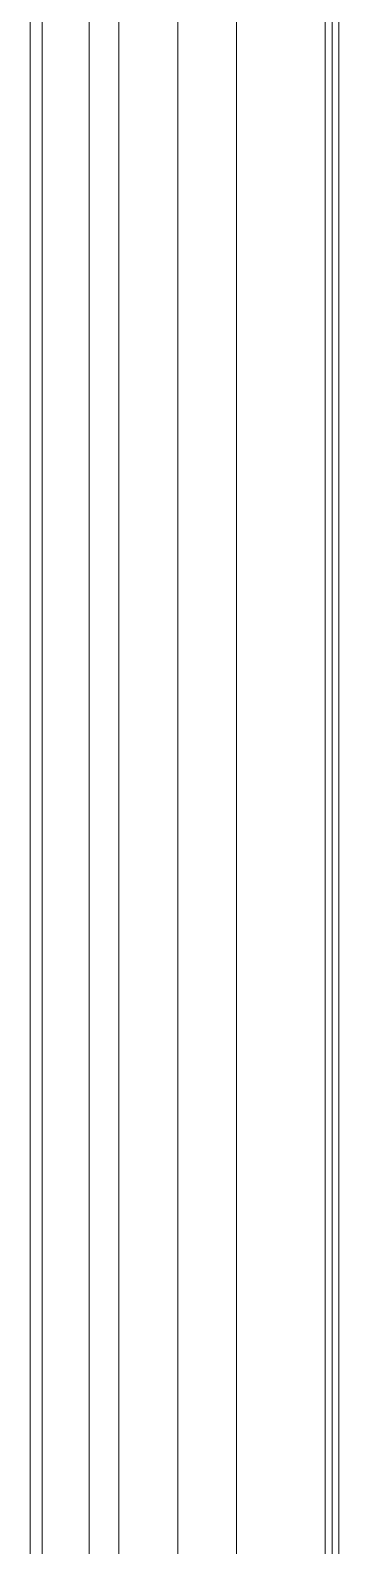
# Model space of a CAD drawing. Header units: millimetres. Extents: x 5993 to 95364, y 87345 to 145529.
# Drawn here: x 41604.2 to 41646.8, y 114049.4 to 114258.4 of the extents above; entities that cross this region are included whole.
import ezdxf

# ---------------------------------------------------------------- set-up
doc = ezdxf.new("R2010")
doc.units = ezdxf.units.MM
doc.linetypes.add('50_200_ШТРИХ_1Т_ш5_п1_п1_', pattern=[1400, 1000, -200, 0, -200])
for name, color, linetype, lineweight in [('S-GRID-____-OTLN-1', 7, '50_200_ШТРИХ_1Т_ш5_п1_п1_', 9), ('Общие ребра', 7, 'Continuous', 9), ('Стены', 7, 'Continuous', 9), ('Стены-1', 7, 'Continuous', 13)]:
    doc.layers.add(name, color=color, linetype=linetype, lineweight=lineweight)

msp = doc.modelspace()

# ---------------------------------------------------------------- linework, layer by layer
at = {"layer": 'S-GRID-____-OTLN-1', "color": 251, "ltscale": 0.6, "true_color": 0x636466}
msp.add_line((41632.66, 113733.6), (41632.66, 118157.62), dxfattribs=at)
at = {"layer": 'Общие ребра'}
for p, q in [((41605.81, 113942.23), (41605.81, 114280.02)), ((41605.81, 114280.02), (41605.81, 113942.23)), ((41612.32, 113942.23), (41612.32, 114280.02)), ((41616.39, 113942.23), (41616.39, 114280.02)), ((41624.53, 114280.02), (41624.53, 113942.23)), ((41624.53, 113942.23), (41624.53, 114280.02))]:
    msp.add_line(p, q, dxfattribs=at)
at = {"layer": 'Стены'}
for p, q in [((41645.86, 113947.27), (41645.86, 114570.76)), ((41646.75, 114569.87), (41646.75, 113947.27))]:
    msp.add_line(p, q, dxfattribs=at)
at = {"layer": 'Стены-1'}
for p, q in [((41604.18, 114280.02), (41604.18, 113921.88)), ((41644.88, 113942.23), (41644.88, 114280.02))]:
    msp.add_line(p, q, dxfattribs=at)

doc.saveas('drawing.dxf')
